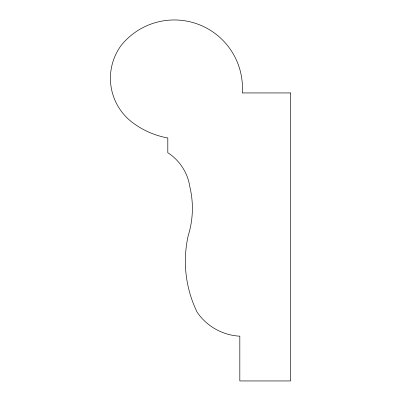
<?xml version="1.0" encoding="UTF-8"?>
<svg xmlns="http://www.w3.org/2000/svg" width="401" height="401" viewBox="0 0 401 401"><rect width="100%" height="100%" fill="white"/><g stroke="black" fill="none" stroke-linecap="round" stroke-linejoin="round"><path stroke-width="0.6" d="M290.565 92.942L242.279 92.942A68.155 68.155 0 0 0 121.157 45.438A55.493 55.493 0 0 0 133.433 123.242A83.598 83.598 0 0 0 167.808 137.984L167.808 152.726A49.333 49.333 0 0 1 189.904 187.127A91.453 91.453 0 0 1 188.264 235.447A115.934 115.934 0 0 0 197.267 312.434A55.218 55.218 0 0 0 239.823 336.183L239.823 380.95L290.565 380.95L290.565 92.942"/></g></svg>
